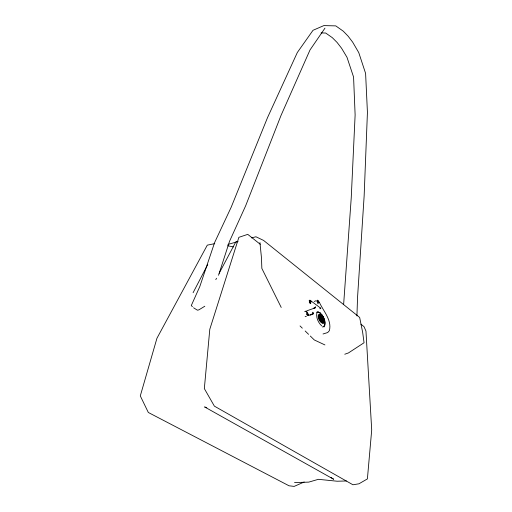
<?xml version="1.0" encoding="UTF-8"?>
<svg xmlns="http://www.w3.org/2000/svg" width="512" height="512" viewBox="0 0 512 512"><rect width="100%" height="100%" fill="white"/><g stroke="black" fill="none" stroke-linecap="round" stroke-linejoin="round"><path stroke-width="0.77" d="M356.934 315.904L357.536 297.606L364.147 195.878L367.43 112.365L365.6 73.408L358.765 52.614L352.653 42.138L348.102 36.16L343.277 31.187L335.77 25.882L323.846 25.6L313.011 30.304L297.325 52.512L267.539 117.594L231.174 207.238L214.637 242.502L199.795 286.586L191.277 305.574L192.416 306.675M343.622 304.557L351.232 197.965L355.123 114.938L353.574 77.03L346.982 57.267L341.568 48.23L337.088 42.451L332.326 37.677L325.69 33.03L321.069 32.941M310.906 300.89L310.784 303.245L309.958 303.661L310.374 302.931L309.21 302.054L310.08 302.285L309.178 300.576L310.067 301.696L309.882 300.096L310.342 301.504L310.906 300.89L320.883 308.288L319.968 308.838L320.179 307.949M316.845 312.902C315.917 317.67 318.246 322.63 321.683 325.869M218.541 275.27L229.536 241.318L245.67 205.754L281.024 115.437L309.997 49.99L324.973 28.128M313.786 308.461L315.117 307.904L315.462 306.829L315.034 307.558L313.702 308.122M193.088 292.73L207.738 264.544M215.795 279.629L216.538 278.234M219.13 273.338L235.802 241.901L237.997 241.523M323.981 327.014C326.63 323.322 324.218 318.368 322.157 314.957L322.054 315.206C324 318.432 326.285 323.117 323.776 326.605L322.278 326.963M319.277 302.138L318.4 302.739L317.958 303.891L316.915 300.845L317.715 301.875L317.466 300.122L317.933 301.587L318.445 300.659L318.33 301.798L319.277 302.138C323.245 311.053 332.16 320.096 329.357 330.688L327.674 332.557L323.027 333.978M204.813 306.227L198.842 309.882L197.395 310.176L193.555 307.776M304.198 481.99L294.163 486.4L289.043 485.792L148.32 412.474L140.294 395.904L156.941 338.278L207.296 245.139L214.758 243.635M304.71 311.68L306.061 311.11L307.302 312.192L308.723 315.232L307.661 314.118L307.84 315.584L307.2 313.69L306.688 314.522L306.906 312.954L306.061 311.11M314.202 301.472L316.147 300.678M310.08 315.251L313.408 313.907L312.819 312.23L313.152 313.6L308.339 315.494M305.146 316.678L306.483 316.147M306.95 310.771L315.117 307.904M344.768 354.234L348.422 352.947L364.051 342.758L362.656 332.326L359.661 317.446L263.558 240.403L255.942 236.774L251.462 237.875M227.898 244.467L237.843 241.574M316.678 312.454L318.189 312.147L320.115 313.114L322.054 315.206L320.109 312.742L320.115 313.114L318.074 311.718L317.005 311.936M294.534 482.598L308.8 482.106L318.368 479.322L337.178 481.222L346.4 480.966M227.622 245.754L233.523 246.918M206.797 407.718L204.589 406.925L333.67 479.258L331.053 477.485M324.922 344.928L314.291 339.949L310.298 336.026M260.256 244.288L247.757 234.362L238.874 237.331L209.798 329.28L204.333 388.602L214.381 406.138L352.941 484.774L358.931 483.808L367.398 478.912L371.706 429.958L365.965 331.091L364.026 326.662L360.902 324.179M300.038 325.939L302.317 328.179M305.171 330.982L308.589 334.342M281.229 307.45L261.85 268.416L261.491 258.022L259.936 242.566M323.725 317.914L323.738 321.21L322.624 321.843C320.55 320.909 319.219 318.342 319.622 316.096L320.736 315.482L321.638 315.949L323.251 318.086L323.693 319.283L322.957 319.654L324.512 320.87L323.821 322.694L322.912 322.816C320.205 321.594 318.47 318.24 318.995 315.315L319.539 314.624L320.454 314.515L322.797 316.365L324.512 320.87L323.738 321.21L322.234 320.525L320.755 318.995L320.819 320.435L321.741 322.214L321.709 320.256L322.624 321.843L323.821 322.694L319.539 314.624L320.736 315.482L322.605 318.323L323.725 317.914M319.654 318.029L319.616 319.411L322.605 318.323L322.534 316.896L321.619 315.13L321.651 317.062L320.038 315.565L318.995 315.315L320.474 317.158L319.494 316.954L319.034 317.83L320.493 318.285L320.096 319.232L320.557 320.979L321.178 319.699L321.728 321.382L322.912 322.816L322.234 320.525L323.328 321.754L324.358 321.984L322.886 320.16L323.853 320.358L324.301 319.475L322.867 319.027L323.251 318.086L322.797 316.365L322.182 317.619L321.638 315.949L320.454 314.515L321.126 316.794L319.622 316.096L318.829 316.429L320.397 317.658L319.654 318.029M324.352 321.267L323.597 323.27L322.598 323.405C319.616 322.067 317.709 318.381 318.285 315.168L318.886 314.406L319.891 314.291C322.592 315.45 324.064 318.464 324.352 321.267"/></g></svg>
